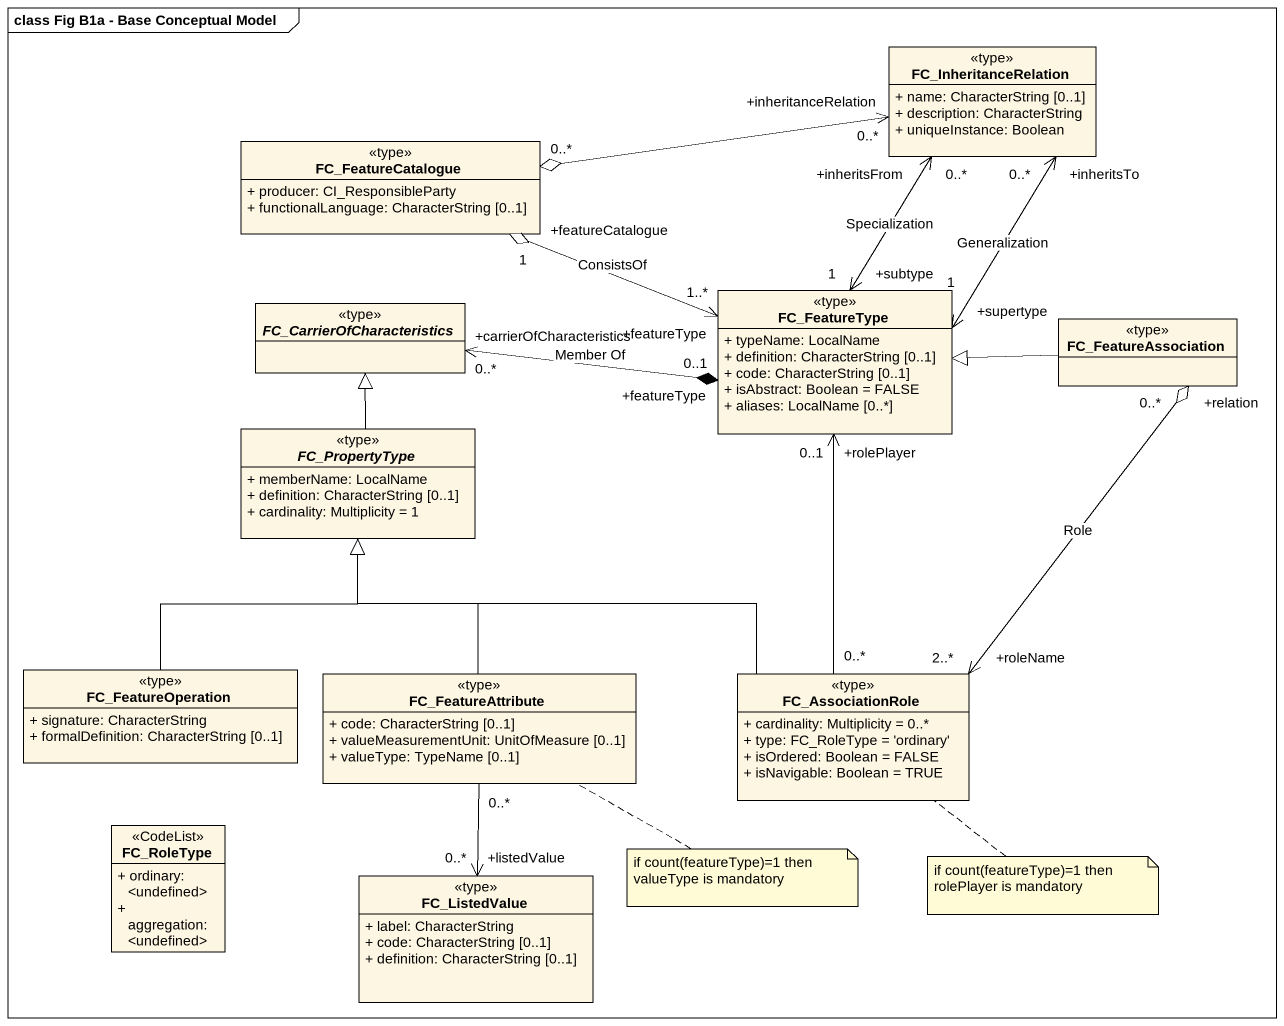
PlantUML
@startuml
mainframe class Fig B1a - Base Conceptual Model
hide circle
hide empty members
skinparam classAttributeIconSize 0
class FC_InheritanceRelation <<type>> {
  + name: CharacterString [0..1]
  + description: CharacterString
  + uniqueInstance: Boolean
}
class FC_FeatureCatalogue <<type>> {
  + producer: CI_ResponsibleParty
  + functionalLanguage: CharacterString [0..1]
}
abstract class FC_CarrierOfCharacteristics <<type>>
class FC_FeatureType <<type>> {
  + typeName: LocalName
  + definition: CharacterString [0..1]
  + code: CharacterString [0..1]
  + isAbstract: Boolean = FALSE
  + aliases: LocalName [0..*]
}
class FC_FeatureAssociation <<type>>
abstract class FC_PropertyType <<type>> {
  + memberName: LocalName
  + definition: CharacterString [0..1]
  + cardinality: Multiplicity = 1
}
class FC_FeatureOperation <<type>> {
  + signature: CharacterString
  + formalDefinition: CharacterString [0..1]
}
class FC_FeatureAttribute <<type>> {
  + code: CharacterString [0..1]
  + valueMeasurementUnit: UnitOfMeasure [0..1]
  + valueType: TypeName [0..1]
}
class FC_AssociationRole <<type>> {
  + cardinality: Multiplicity = 0..*
  + type: FC_RoleType = 'ordinary'
  + isOrdered: Boolean = FALSE
  + isNavigable: Boolean = TRUE
}
class FC_RoleType <<CodeList>> {
  + ordinary: <undefined>
  + aggregation: <undefined>
}
class FC_ListedValue <<type>> {
  + label: CharacterString
  + code: CharacterString [0..1]
  + definition: CharacterString [0..1]
}
FC_InheritanceRelation "+inheritsTo\n0..*" <--> "+supertype\n1" FC_FeatureType : Generalization
FC_InheritanceRelation "+inheritsFrom\n0..*" <--> "+subtype\n1" FC_FeatureType : Specialization
FC_FeatureCatalogue "0..*" o-right-> "+inheritanceRelation\n0..*" FC_InheritanceRelation
FC_FeatureType "+featureType\n1..*" <-left-o "+featureCatalogue\n1" FC_FeatureCatalogue : ConsistsOf
FC_FeatureType "+featureType\n0..1" *-left-> "+carrierOfCharacteristics\n0..*" FC_CarrierOfCharacteristics : Member Of
FC_FeatureAssociation -left-|> FC_FeatureType
FC_FeatureAssociation "+relation\n0..*" o--> "+roleName\n2..*" FC_AssociationRole : Role
FC_PropertyType -up-|> FC_CarrierOfCharacteristics
FC_FeatureOperation -up-|> FC_PropertyType
FC_FeatureAttribute -up-|> FC_PropertyType
FC_FeatureAttribute "0..*" --> "+listedValue\n0..*" FC_ListedValue
FC_AssociationRole "0..*" -up-> "+rolePlayer\n0..1" FC_FeatureType
FC_AssociationRole -left-|> FC_PropertyType
note right of FC_FeatureAttribute : if count(featureType)=1 then valueType is mandatory
note bottom of FC_AssociationRole : if count(featureType)=1 then rolePlayer is mandatory
@enduml
